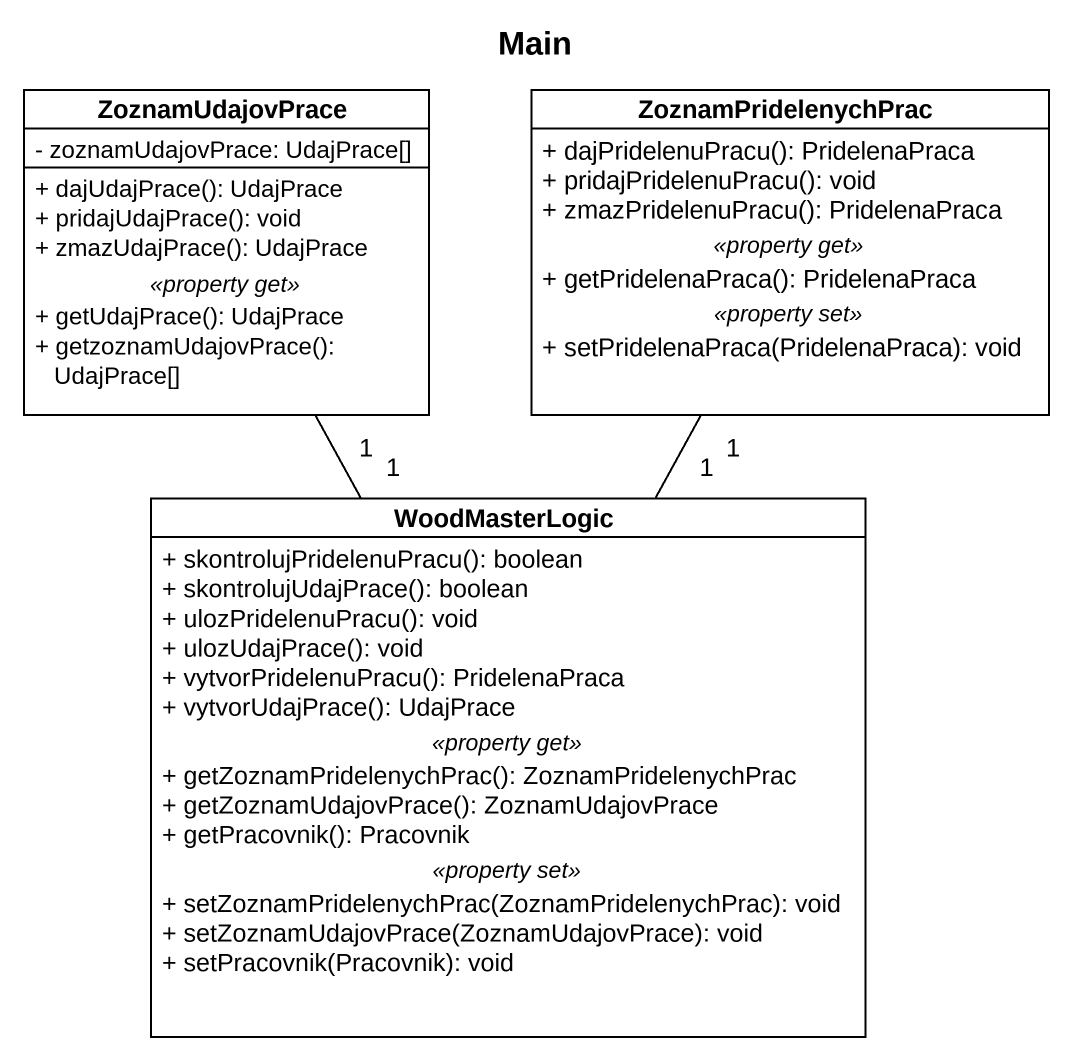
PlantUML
@startuml
title Main
hide circle
hide empty members
skinparam classAttributeIconSize 0
class ZoznamUdajovPrace {
  - zoznamUdajovPrace: UdajPrace[]
  --
  + dajUdajPrace(): UdajPrace
  + pridajUdajPrace(): void
  + zmazUdajPrace(): UdajPrace
  .. <<property get>> ..
  + getUdajPrace(): UdajPrace
  + getzoznamUdajovPrace(): UdajPrace[]
}
class ZoznamPridelenychPrac {
  + dajPridelenuPracu(): PridelenaPraca
  + pridajPridelenuPracu(): void
  + zmazPridelenuPracu(): PridelenaPraca
  .. <<property get>> ..
  + getPridelenaPraca(): PridelenaPraca
  .. <<property set>> ..
  + setPridelenaPraca(PridelenaPraca): void
}
class WoodMasterLogic {
  + skontrolujPridelenuPracu(): boolean
  + skontrolujUdajPrace(): boolean
  + ulozPridelenuPracu(): void
  + ulozUdajPrace(): void
  + vytvorPridelenuPracu(): PridelenaPraca
  + vytvorUdajPrace(): UdajPrace
  .. <<property get>> ..
  + getZoznamPridelenychPrac(): ZoznamPridelenychPrac
  + getZoznamUdajovPrace(): ZoznamUdajovPrace
  + getPracovnik(): Pracovnik
  .. <<property set>> ..
  + setZoznamPridelenychPrac(ZoznamPridelenychPrac): void
  + setZoznamUdajovPrace(ZoznamUdajovPrace): void
  + setPracovnik(Pracovnik): void
}
WoodMasterLogic "1" -up- "1" ZoznamUdajovPrace
WoodMasterLogic "1" -up- "1" ZoznamPridelenychPrac
@enduml
